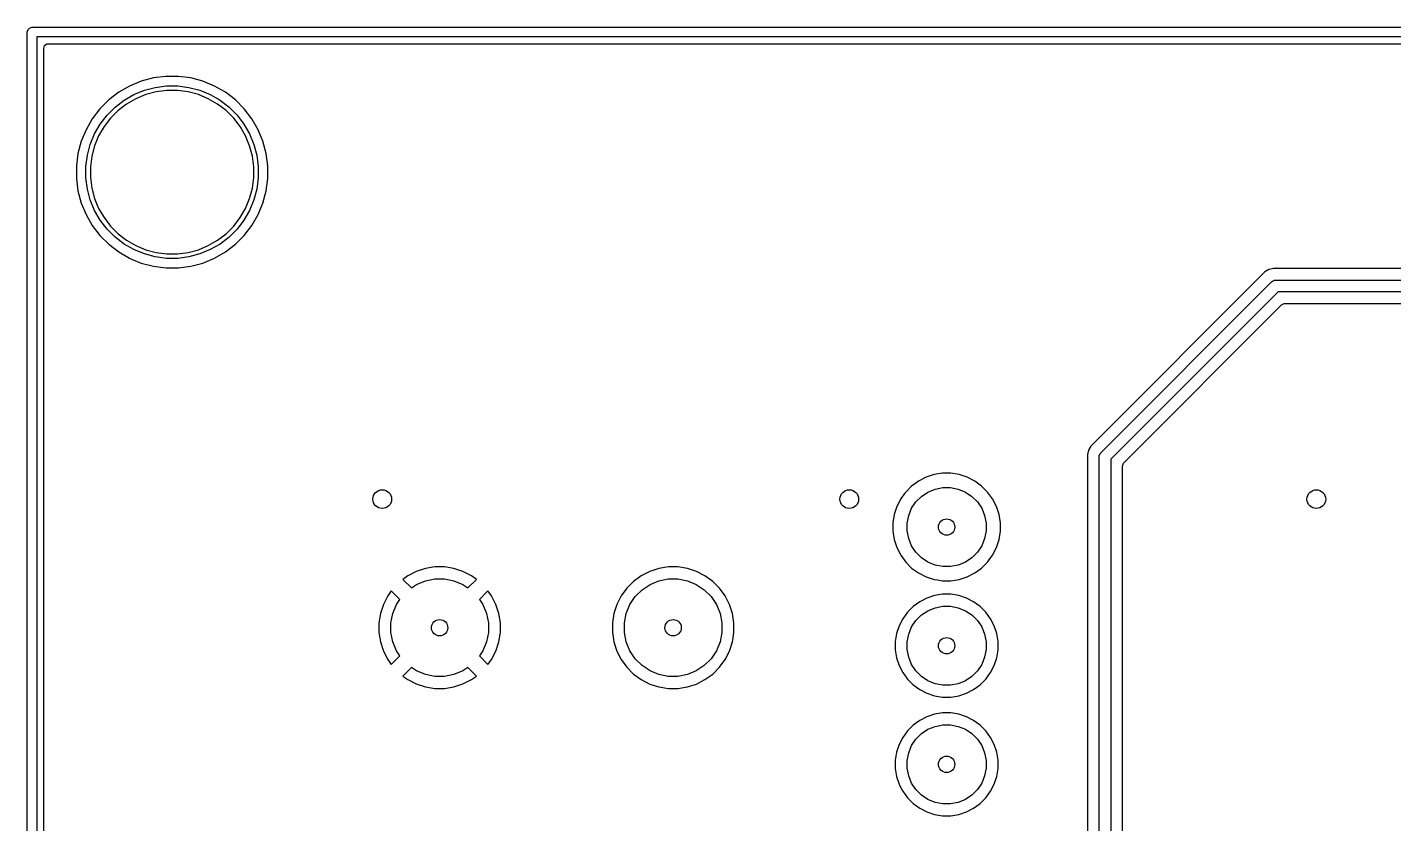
# Model space of a CAD drawing. Extents: x 0 to 130, y -140 to 0.
# Drawn here: x -0.1 to 29.16, y -16.95 to 0.1 of the extents above; entities that cross this region are included whole.
import ezdxf

# ---------------------------------------------------------------- set-up
doc = ezdxf.new("R2010")
doc.units = 0
doc.layers.add('BLACK', color=7, linetype='CONTINUOUS')

msp = doc.modelspace()

# ---------------------------------------------------------------- linework, layer by layer
at = {"layer": 'BLACK', "linetype": 'CONTINUOUS'}
for p, q in [((-0.1, 0), (-0.098079, 0.019509)), ((-0.1, -140), (-0.1, 0)), ((-0.098079, 0.019509), (-0.083147, 0.055557)), ((-0.083147, 0.055557), (-0.055557, 0.083147)), ((-0.055557, 0.083147), (-0.019509, 0.098079)), ((-0.019509, 0.098079), (0, 0.1)), ((0, 0.1), (130, 0.1)), ((0.1, -0.1), (0.1, -139.9)), ((129.9, -0.1), (0.1, -0.1)), ((0.2505, -0.3495), (0.269407, -0.291309)), ((0.269407, -0.291309), (0.318907, -0.255345)), ((0.318907, -0.255345), (0.3495, -0.2505)), ((0.3495, -0.2505), (129.6505, -0.2505)), ((0.2505, -2.865601), (0.2505, -0.3495)), ((2.091148, -1.157012), (1.858355, -1.291415)), ((2.339468, -1.054155), (2.091148, -1.157012)), ((2.339481, -1.054151), (2.339468, -1.054155)), ((2.599111, -0.984583), (2.339481, -1.054151)), ((2.599116, -0.984583), (2.599111, -0.984583)), ((2.865601, -0.9495), (2.599116, -0.984583)), ((2.639083, -1.185547), (2.879004, -1.153961)), ((2.865603, -0.9495), (2.865601, -0.9495)), ((3.134397, -0.9495), (2.865603, -0.9495)), ((2.879004, -1.153961), (3.120996, -1.153961)), ((3.120996, -1.153961), (3.360917, -1.185547)), ((3.134398, -0.9495), (3.134397, -0.9495)), ((3.400886, -0.984583), (3.134398, -0.9495)), ((3.400888, -0.984583), (3.400886, -0.984583)), ((3.400891, -0.984584), (3.400888, -0.984583)), ((3.660526, -1.054153), (3.400891, -0.984584)), ((3.66053, -1.054154), (3.660526, -1.054153)), ((3.660531, -1.054155), (3.66053, -1.054154)), ((3.908851, -1.157012), (3.660531, -1.054155)), ((3.908855, -1.157014), (3.908851, -1.157012)), ((3.908859, -1.157016), (3.908855, -1.157014)), ((4.141641, -1.291413), (3.908859, -1.157016)), ((1.645113, -1.455041), (1.455041, -1.645113)), ((1.858355, -1.291415), (1.645113, -1.455041)), ((1.78021, -1.609096), (1.972195, -1.461781)), ((1.972195, -1.461781), (2.181766, -1.340785)), ((2.224334, -1.427105), (2.025666, -1.541806)), ((2.181766, -1.340785), (2.405337, -1.248179)), ((2.436274, -1.339317), (2.224334, -1.427105)), ((2.405337, -1.248179), (2.639083, -1.185547)), ((2.657859, -1.279943), (2.436274, -1.339317)), ((2.885299, -1.25), (2.657859, -1.279943)), ((3.114701, -1.25), (2.885299, -1.25)), ((3.342141, -1.279943), (3.114701, -1.25)), ((3.563726, -1.339317), (3.342141, -1.279943)), ((3.360917, -1.185547), (3.594663, -1.248179)), ((3.775666, -1.427105), (3.563726, -1.339317)), ((3.594663, -1.248179), (3.818234, -1.340785)), ((3.974334, -1.541806), (3.775666, -1.427105)), ((3.818234, -1.340785), (4.027805, -1.461781)), ((4.027805, -1.461781), (4.21979, -1.609096)), ((4.35489, -1.455044), (4.141641, -1.291413)), ((4.544956, -1.64511), (4.35489, -1.455044)), ((1.455041, -1.645113), (1.291415, -1.858355)), ((1.609096, -1.78021), (1.78021, -1.609096)), ((1.843669, -1.681457), (1.681457, -1.843669)), ((2.025666, -1.541806), (1.843669, -1.681457)), ((4.156331, -1.681457), (3.974334, -1.541806)), ((4.318543, -1.843669), (4.156331, -1.681457)), ((4.21979, -1.609096), (4.390904, -1.78021)), ((4.708587, -1.858359), (4.544956, -1.64511)), ((1.291415, -1.858355), (1.157012, -2.091148)), ((1.340785, -2.181766), (1.461781, -1.972195)), ((1.541806, -2.025666), (1.427105, -2.224334)), ((1.461781, -1.972195), (1.609096, -1.78021)), ((1.681457, -1.843669), (1.541806, -2.025666)), ((4.458194, -2.025666), (4.318543, -1.843669)), ((4.390904, -1.78021), (4.538219, -1.972195)), ((4.572895, -2.224334), (4.458194, -2.025666)), ((4.538219, -1.972195), (4.659215, -2.181766)), ((4.842984, -2.091141), (4.708587, -1.858359)), ((1.054151, -2.339481), (0.984583, -2.599111)), ((1.054155, -2.339468), (1.054151, -2.339481)), ((1.157012, -2.091148), (1.054155, -2.339468)), ((1.248179, -2.405337), (1.340785, -2.181766)), ((1.427105, -2.224334), (1.339317, -2.436274)), ((4.660683, -2.436274), (4.572895, -2.224334)), ((4.659215, -2.181766), (4.751821, -2.405337)), ((4.945847, -2.339474), (4.842984, -2.091141)), ((5.015416, -2.599109), (4.945847, -2.339474)), ((0.984583, -2.599116), (0.9495, -2.865601)), ((0.984583, -2.599111), (0.984583, -2.599116)), ((1.185547, -2.639083), (1.248179, -2.405337)), ((1.339317, -2.436274), (1.279943, -2.657859)), ((4.720057, -2.657859), (4.660683, -2.436274)), ((4.751821, -2.405337), (4.814453, -2.639083)), ((5.0505, -2.865601), (5.015416, -2.599109)), ((0.2505, -10.50645), (0.2505, -2.865601)), ((0.9495, -2.865601), (0.9495, -3.134398)), ((1.153961, -2.879004), (1.185547, -2.639083)), ((1.153961, -2.885299), (1.153961, -2.879004)), ((1.153961, -3.120996), (1.153961, -2.885299)), ((1.279943, -2.657859), (1.25, -2.885299)), ((1.25, -2.885299), (1.25, -3.114701)), ((4.75, -2.885299), (4.720057, -2.657859)), ((4.75, -3.114701), (4.75, -2.885299)), ((4.814453, -2.639083), (4.846039, -2.879004)), ((4.846039, -2.879004), (4.846039, -3.120996)), ((5.0505, -2.865603), (5.0505, -2.865601)), ((5.0505, -3.134397), (5.0505, -2.865603)), ((0.9495, -3.134398), (0.984583, -3.400883)), ((1.185547, -3.360917), (1.153961, -3.120996)), ((1.25, -3.114701), (1.279943, -3.342141)), ((4.720057, -3.342141), (4.75, -3.114701)), ((4.846039, -3.120996), (4.814453, -3.360917)), ((5.015416, -3.400891), (5.0505, -3.134397)), ((0.984583, -3.400883), (0.984583, -3.400888)), ((0.984583, -3.400888), (1.054151, -3.660518)), ((1.248179, -3.594663), (1.185547, -3.360917)), ((1.279943, -3.342141), (1.339317, -3.563726)), ((4.660683, -3.563726), (4.720057, -3.342141)), ((4.814453, -3.360917), (4.751821, -3.594663)), ((4.945847, -3.660526), (5.015416, -3.400891)), ((1.054151, -3.660518), (1.054155, -3.660531)), ((1.054155, -3.660531), (1.157012, -3.908851)), ((1.340785, -3.818234), (1.248179, -3.594663)), ((1.339317, -3.563726), (1.427105, -3.775666)), ((1.427105, -3.775666), (1.541806, -3.974334)), ((4.458194, -3.974334), (4.572895, -3.775666)), ((4.572895, -3.775666), (4.660683, -3.563726)), ((4.751821, -3.594663), (4.659215, -3.818234)), ((4.842984, -3.908859), (4.945847, -3.660526)), ((1.157012, -3.908851), (1.157014, -3.908855)), ((1.157014, -3.908855), (1.157016, -3.908859)), ((1.157016, -3.908859), (1.291413, -4.141641)), ((1.461781, -4.027805), (1.340785, -3.818234)), ((1.609096, -4.21979), (1.461781, -4.027805)), ((1.541806, -3.974334), (1.681457, -4.156331)), ((4.318543, -4.156331), (4.458194, -3.974334)), ((4.538219, -4.027805), (4.390904, -4.21979)), ((4.659215, -3.818234), (4.538219, -4.027805)), ((4.708587, -4.141641), (4.842984, -3.908859)), ((1.291413, -4.141641), (1.455044, -4.35489)), ((1.455044, -4.35489), (1.64511, -4.544956)), ((1.78021, -4.390904), (1.609096, -4.21979)), ((1.681457, -4.156331), (1.843669, -4.318543)), ((1.843669, -4.318543), (2.025666, -4.458194)), ((3.974334, -4.458194), (4.156331, -4.318543)), ((4.156331, -4.318543), (4.318543, -4.156331)), ((4.390904, -4.21979), (4.21979, -4.390904)), ((4.35489, -4.544956), (4.544956, -4.35489)), ((4.544956, -4.35489), (4.708587, -4.141641)), ((1.64511, -4.544956), (1.858359, -4.708587)), ((1.972195, -4.538219), (1.78021, -4.390904)), ((2.181766, -4.659215), (1.972195, -4.538219)), ((2.025666, -4.458194), (2.224334, -4.572895)), ((2.405337, -4.751821), (2.181766, -4.659215)), ((2.224334, -4.572895), (2.436274, -4.660683)), ((2.436274, -4.660683), (2.657859, -4.720057)), ((3.342141, -4.720057), (3.563726, -4.660683)), ((3.563726, -4.660683), (3.775666, -4.572895)), ((3.818234, -4.659215), (3.594663, -4.751821)), ((3.775666, -4.572895), (3.974334, -4.458194)), ((4.027805, -4.538219), (3.818234, -4.659215)), ((4.21979, -4.390904), (4.027805, -4.538219)), ((4.141641, -4.708587), (4.35489, -4.544956)), ((1.858359, -4.708587), (2.091141, -4.842984)), ((2.091141, -4.842984), (2.091147, -4.842986)), ((2.091147, -4.842986), (2.091148, -4.842987)), ((2.091148, -4.842987), (2.131713, -4.859789)), ((2.131713, -4.859789), (2.339474, -4.945847)), ((2.339474, -4.945847), (2.599109, -5.015416)), ((2.639083, -4.814453), (2.405337, -4.751821)), ((2.879004, -4.846039), (2.639083, -4.814453)), ((2.657859, -4.720057), (2.885299, -4.75)), ((3.120996, -4.846039), (2.879004, -4.846039)), ((2.885299, -4.75), (3.114701, -4.75)), ((3.114701, -4.75), (3.342141, -4.720057)), ((3.360917, -4.814453), (3.120996, -4.846039)), ((3.594663, -4.751821), (3.360917, -4.814453)), ((3.400891, -5.015416), (3.660526, -4.945847)), ((3.660526, -4.945847), (3.908859, -4.842984)), ((3.908859, -4.842984), (4.141641, -4.708587)), ((2.599109, -5.015416), (2.865603, -5.0505)), ((2.865603, -5.0505), (2.865604, -5.0505)), ((2.865604, -5.0505), (3.134396, -5.0505)), ((3.134396, -5.0505), (3.134397, -5.0505)), ((3.134397, -5.0505), (3.400891, -5.015416)), ((26.400642, -5.136321), (22.743038, -8.793925)), ((26.486258, -5.08689), (26.400642, -5.136321)), ((26.523313, -5.076961), (26.486258, -5.08689)), ((26.581764, -5.0613), (26.523313, -5.076961)), ((26.680636, -5.0613), (26.581764, -5.0613)), ((98.436648, -5.0613), (26.680636, -5.0613)), ((22.885212, -9.006012), (26.542812, -5.348411)), ((26.542812, -5.348411), (26.561754, -5.332866)), ((26.561754, -5.332866), (26.606814, -5.314201)), ((26.606814, -5.314201), (26.606824, -5.314201)), ((26.606824, -5.314201), (26.6312, -5.3118)), ((26.6312, -5.3118), (98.666563, -5.3118)), ((26.682977, -5.5618), (23.0986, -9.146176)), ((23.378096, -9.220941), (26.757741, -5.841296)), ((98.615056, -5.5618), (26.682977, -5.5618)), ((26.757741, -5.841296), (26.812258, -5.813519)), ((26.812258, -5.813519), (26.827745, -5.8123)), ((26.827745, -5.8123), (98.285391, -5.8123)), ((22.623691, -8.949457), (22.5981, -9.044966)), ((22.5981, -9.044966), (22.5981, -37.345855)), ((22.673124, -8.863838), (22.623691, -8.949457)), ((22.743037, -8.793924), (22.673124, -8.863838)), ((22.743038, -8.793925), (22.743037, -8.793924)), ((22.851002, -9.070014), (22.869666, -9.024954)), ((22.869666, -9.024954), (22.869671, -9.024948)), ((22.869671, -9.024948), (22.885212, -9.006012)), ((22.8486, -9.0944), (22.851002, -9.070014)), ((22.8486, -37.490623), (22.8486, -9.0944)), ((23.0986, -9.146176), (23.0986, -37.5424)), ((23.3491, -9.290945), (23.368007, -9.232754)), ((23.3491, -10.510385), (23.3491, -9.290945)), ((23.368007, -9.232754), (23.378096, -9.220941)), ((18.981608, -9.613002), (18.922749, -9.655766)), ((19.142962, -9.530788), (18.981608, -9.613002)), ((19.315193, -9.474828), (19.142962, -9.530788)), ((19.494051, -9.4465), (19.315193, -9.474828)), ((19.494054, -9.4465), (19.494051, -9.4465)), ((19.675146, -9.4465), (19.494054, -9.4465)), ((19.675149, -9.4465), (19.675146, -9.4465)), ((19.854006, -9.474828), (19.675149, -9.4465)), ((20.026237, -9.530788), (19.854006, -9.474828)), ((20.187591, -9.613002), (20.026237, -9.530788)), ((20.187593, -9.613003), (20.187591, -9.613002)), ((20.187594, -9.613004), (20.187593, -9.613003)), ((20.334101, -9.719447), (20.187594, -9.613004)), ((18.683381, -9.880073), (18.600602, -9.994008)), ((18.707047, -9.847499), (18.683381, -9.880073)), ((18.835099, -9.719447), (18.707047, -9.847499)), ((18.922749, -9.655766), (18.835099, -9.719447)), ((18.927541, -10.057766), (19.045366, -9.939941)), ((19.045366, -9.939941), (19.183913, -9.847367)), ((19.183913, -9.847367), (19.337858, -9.783601)), ((19.337858, -9.783601), (19.501285, -9.751093)), ((19.501285, -9.751093), (19.667915, -9.751093)), ((19.667915, -9.751093), (19.831342, -9.783601)), ((19.831342, -9.783601), (19.985287, -9.847367)), ((19.985287, -9.847367), (20.123834, -9.939941)), ((20.123834, -9.939941), (20.241659, -10.057766)), ((20.462153, -9.847499), (20.334101, -9.719447)), ((20.568596, -9.994006), (20.462153, -9.847499)), ((18.518388, -10.155362), (18.462428, -10.327593)), ((18.600602, -9.994008), (18.518388, -10.155362)), ((18.771201, -10.350258), (18.834967, -10.196313)), ((18.834967, -10.196313), (18.927541, -10.057766)), ((20.241659, -10.057766), (20.334233, -10.196313)), ((20.334233, -10.196313), (20.397999, -10.350258)), ((20.650811, -10.155361), (20.568596, -9.994006)), ((20.706771, -10.327591), (20.650811, -10.155361)), ((0.2505, -12.649684), (0.2505, -10.50645)), ((18.462428, -10.327593), (18.4341, -10.50645)), ((18.4341, -10.50645), (18.4341, -10.687549)), ((18.738693, -10.513685), (18.771201, -10.350258)), ((18.738693, -10.680315), (18.738693, -10.513685)), ((20.397999, -10.350258), (20.430507, -10.513685)), ((20.430507, -10.513685), (20.430507, -10.680315)), ((20.706771, -10.327593), (20.706771, -10.327591)), ((20.7351, -10.50645), (20.706771, -10.327593)), ((20.7351, -10.506454), (20.7351, -10.50645)), ((20.7351, -10.687546), (20.7351, -10.506454)), ((23.3491, -13.050385), (23.3491, -10.510385)), ((18.4341, -10.687549), (18.462428, -10.866406)), ((18.771201, -10.843742), (18.738693, -10.680315)), ((20.430507, -10.680315), (20.397999, -10.843742)), ((20.706771, -10.866409), (20.7351, -10.687546)), ((18.462428, -10.866406), (18.518388, -11.038637)), ((18.518388, -11.038637), (18.587249, -11.173785)), ((18.834967, -10.997687), (18.771201, -10.843742)), ((18.927541, -11.136234), (18.834967, -10.997687)), ((20.334233, -10.997687), (20.241659, -11.136234)), ((20.397999, -10.843742), (20.334233, -10.997687)), ((20.568596, -11.199994), (20.650811, -11.038639)), ((20.650811, -11.038639), (20.706771, -10.866409)), ((18.587249, -11.173785), (18.600604, -11.199994)), ((18.600604, -11.199994), (18.707047, -11.346501)), ((18.707047, -11.346501), (18.835099, -11.474553)), ((19.045366, -11.254059), (18.927541, -11.136234)), ((19.183913, -11.346633), (19.045366, -11.254059)), ((19.337858, -11.410399), (19.183913, -11.346633)), ((19.985287, -11.346633), (19.831342, -11.410399)), ((20.123834, -11.254059), (19.985287, -11.346633)), ((20.241659, -11.136234), (20.123834, -11.254059)), ((20.334101, -11.474553), (20.462153, -11.346501)), ((20.462153, -11.346501), (20.568596, -11.199994)), ((8.046652, -11.640139), (7.940645, -11.717156)), ((8.228972, -11.547243), (8.046652, -11.640139)), ((8.423587, -11.484008), (8.228972, -11.547243)), ((8.625685, -11.452), (8.423587, -11.484008)), ((8.830315, -11.452), (8.625685, -11.452)), ((9.032412, -11.484008), (8.830315, -11.452)), ((9.227027, -11.547243), (9.032412, -11.484008)), ((9.409346, -11.640138), (9.227027, -11.547243)), ((9.515352, -11.717157), (9.409346, -11.640138)), ((13.046386, -11.639714), (12.880786, -11.760029)), ((13.04639, -11.639712), (13.046386, -11.639714)), ((13.22878, -11.54678), (13.04639, -11.639712)), ((13.42347, -11.483521), (13.22878, -11.54678)), ((13.625645, -11.4515), (13.42347, -11.483521)), ((13.625648, -11.4515), (13.625645, -11.4515)), ((13.830352, -11.4515), (13.625648, -11.4515)), ((13.830355, -11.4515), (13.830352, -11.4515)), ((14.032529, -11.483521), (13.830355, -11.4515)), ((14.227219, -11.54678), (14.032529, -11.483521)), ((14.409609, -11.639712), (14.227219, -11.54678)), ((14.409613, -11.639714), (14.409609, -11.639712)), ((14.575213, -11.760029), (14.409613, -11.639714)), ((18.835099, -11.474553), (18.981606, -11.580996)), ((18.981606, -11.580996), (19.142961, -11.663211)), ((19.142961, -11.663211), (19.315191, -11.719171)), ((19.501285, -11.442907), (19.337858, -11.410399)), ((19.667915, -11.442907), (19.501285, -11.442907)), ((19.831342, -11.410399), (19.667915, -11.442907)), ((19.854009, -11.719171), (20.026239, -11.663211)), ((20.026239, -11.663211), (20.187594, -11.580996)), ((20.187594, -11.580996), (20.334101, -11.474553)), ((7.693156, -11.964645), (7.616139, -12.070652)), ((7.875507, -12.146996), (7.693156, -11.964645)), ((7.940645, -11.717156), (8.122996, -11.899507)), ((8.122996, -11.899507), (8.233033, -11.825983)), ((8.233033, -11.825983), (8.423201, -11.747213)), ((8.423201, -11.747213), (8.625082, -11.707056)), ((8.625082, -11.707056), (8.830918, -11.707056)), ((8.830918, -11.707056), (9.032799, -11.747213)), ((9.032799, -11.747213), (9.222967, -11.825983)), ((9.222967, -11.825983), (9.333002, -11.899506)), ((9.333002, -11.899506), (9.515352, -11.717157)), ((9.762841, -11.964645), (9.580491, -12.146994)), ((9.839861, -12.070653), (9.762841, -11.964645)), ((12.736029, -11.904786), (12.615714, -12.070386)), ((12.880786, -11.760029), (12.736029, -11.904786)), ((12.916339, -12.085887), (13.061887, -11.940339)), ((13.061887, -11.940339), (13.233033, -11.825983)), ((13.233033, -11.825983), (13.423201, -11.747213)), ((13.423201, -11.747213), (13.625082, -11.707056)), ((13.625082, -11.707056), (13.830918, -11.707056)), ((13.830918, -11.707056), (14.032799, -11.747213)), ((14.032799, -11.747213), (14.222967, -11.825983)), ((14.222967, -11.825983), (14.394113, -11.940339)), ((14.394113, -11.940339), (14.539661, -12.085887)), ((14.575215, -11.760031), (14.575213, -11.760029)), ((14.575219, -11.760034), (14.575215, -11.760031)), ((14.719966, -11.904781), (14.575219, -11.760034)), ((14.719968, -11.904784), (14.719966, -11.904781)), ((14.71997, -11.904786), (14.719968, -11.904784)), ((14.840285, -12.070386), (14.71997, -11.904786)), ((19.315191, -11.719171), (19.386736, -11.730502)), ((19.386736, -11.730502), (19.494051, -11.7475)), ((19.494051, -11.7475), (19.494054, -11.7475)), ((19.494054, -11.7475), (19.675149, -11.7475)), ((19.675149, -11.7475), (19.764577, -11.733335)), ((19.764577, -11.733335), (19.854009, -11.719171)), ((7.523243, -12.252972), (7.460008, -12.447587)), ((7.616139, -12.070652), (7.523243, -12.252972)), ((7.723213, -12.447201), (7.801983, -12.257033)), ((7.801983, -12.257033), (7.875507, -12.146996)), ((9.580491, -12.146994), (9.654017, -12.257033)), ((9.654017, -12.257033), (9.732787, -12.447201)), ((9.932756, -12.252972), (9.839861, -12.070653)), ((9.995991, -12.447587), (9.932756, -12.252972)), ((12.52278, -12.25278), (12.459521, -12.44747)), ((12.615712, -12.07039), (12.52278, -12.25278)), ((12.615714, -12.070386), (12.615712, -12.07039)), ((12.723213, -12.447201), (12.801983, -12.257033)), ((12.801983, -12.257033), (12.916339, -12.085887)), ((14.539661, -12.085887), (14.654017, -12.257033)), ((14.654017, -12.257033), (14.732787, -12.447201)), ((14.840287, -12.07039), (14.840285, -12.070386)), ((14.93322, -12.252781), (14.840287, -12.07039)), ((14.974885, -12.381014), (14.93322, -12.252781)), ((19.007814, -12.195766), (18.867673, -12.297585)), ((19.162158, -12.117125), (19.007814, -12.195766)), ((19.162161, -12.117123), (19.162158, -12.117125)), ((19.326893, -12.063598), (19.162161, -12.117123)), ((19.326897, -12.063597), (19.326893, -12.063598)), ((19.497986, -12.0365), (19.326897, -12.063597)), ((19.497989, -12.0365), (19.497986, -12.0365)), ((19.671211, -12.0365), (19.497989, -12.0365)), ((19.671214, -12.0365), (19.671211, -12.0365)), ((19.842302, -12.063597), (19.671214, -12.0365)), ((19.842306, -12.063598), (19.842302, -12.063597)), ((20.007038, -12.117123), (19.842306, -12.063598)), ((20.007041, -12.117125), (20.007038, -12.117123)), ((20.161385, -12.195766), (20.007041, -12.117125)), ((20.161387, -12.195767), (20.161385, -12.195766)), ((20.161388, -12.195768), (20.161387, -12.195767)), ((20.301528, -12.297586), (20.161388, -12.195768)), ((7.460008, -12.447587), (7.428, -12.649684)), ((7.683056, -12.649082), (7.723213, -12.447201)), ((9.732787, -12.447201), (9.772944, -12.649082)), ((10.027994, -12.649644), (9.995991, -12.447587)), ((12.459521, -12.44747), (12.4275, -12.649644)), ((12.683056, -12.649082), (12.723213, -12.447201)), ((14.732787, -12.447201), (14.772944, -12.649082)), ((14.996478, -12.44747), (14.974885, -12.381014)), ((15.0285, -12.649644), (14.996478, -12.44747)), ((18.643366, -12.560214), (18.564725, -12.714558)), ((18.745185, -12.420073), (18.643366, -12.560214)), ((18.867673, -12.297585), (18.745185, -12.420073)), ((18.927541, -12.597766), (19.045366, -12.479941)), ((19.045366, -12.479941), (19.183913, -12.387367)), ((19.183913, -12.387367), (19.337858, -12.323601)), ((19.337858, -12.323601), (19.501285, -12.291093)), ((19.501285, -12.291093), (19.667915, -12.291093)), ((19.667915, -12.291093), (19.831342, -12.323601)), ((19.831342, -12.323601), (19.985287, -12.387367)), ((19.985287, -12.387367), (20.123834, -12.479941)), ((20.123834, -12.479941), (20.241659, -12.597766)), ((20.424014, -12.420072), (20.301528, -12.297586)), ((20.525832, -12.560212), (20.424014, -12.420072)), ((20.604473, -12.714555), (20.525832, -12.560212)), ((0.2505, -15.590385), (0.2505, -12.649684)), ((7.428, -12.649684), (7.428, -12.854315)), ((7.428, -12.854315), (7.460008, -13.056412)), ((7.683056, -12.854918), (7.683056, -12.649082)), ((7.723213, -13.056799), (7.683056, -12.854918)), ((9.772944, -12.854918), (9.732787, -13.056799)), ((9.772944, -12.649082), (9.772944, -12.854918)), ((9.995991, -13.056412), (10.028, -12.854315)), ((10.028, -12.649684), (10.027994, -12.649644)), ((10.028, -12.854315), (10.028, -12.649684)), ((12.4275, -12.649644), (12.4275, -12.854355)), ((12.4275, -12.854355), (12.459521, -13.056529)), ((12.683056, -12.854918), (12.683056, -12.649082)), ((12.723213, -13.056799), (12.683056, -12.854918)), ((14.772944, -12.854918), (14.732787, -13.056799)), ((14.772944, -12.649082), (14.772944, -12.854918)), ((15.002777, -13.01676), (15.0285, -12.854355)), ((15.0285, -12.854355), (15.0285, -12.649644)), ((18.564723, -12.714561), (18.511198, -12.879293)), ((18.564725, -12.714558), (18.564723, -12.714561)), ((18.771201, -12.890258), (18.834967, -12.736313)), ((18.834967, -12.736313), (18.927541, -12.597766)), ((20.241659, -12.597766), (20.334233, -12.736313)), ((20.334233, -12.736313), (20.397999, -12.890258)), ((20.604473, -12.714557), (20.604473, -12.714555)), ((20.604474, -12.714558), (20.604473, -12.714557)), ((20.604476, -12.714561), (20.604474, -12.714558)), ((20.658001, -12.879293), (20.604476, -12.714561)), ((7.460008, -13.056412), (7.523243, -13.251027)), ((7.801983, -13.246967), (7.723213, -13.056799)), ((9.732787, -13.056799), (9.654017, -13.246967)), ((9.932756, -13.251027), (9.995991, -13.056412)), ((12.459521, -13.056529), (12.52278, -13.251219)), ((12.801983, -13.246967), (12.723213, -13.056799)), ((14.732787, -13.056799), (14.654017, -13.246967)), ((14.93322, -13.251219), (14.996477, -13.056534)), ((14.996477, -13.056534), (14.997451, -13.050385)), ((14.997451, -13.050385), (15.002777, -13.01676)), ((18.511197, -12.879297), (18.4841, -13.050385)), ((18.4841, -13.050385), (18.4841, -13.223614)), ((18.511198, -12.879293), (18.511197, -12.879297)), ((18.738693, -13.053685), (18.771201, -12.890258)), ((18.738693, -13.220315), (18.738693, -13.053685)), ((20.397999, -12.890258), (20.430507, -13.053685)), ((20.430507, -13.053685), (20.430507, -13.220315)), ((20.658002, -12.879297), (20.658001, -12.879293)), ((20.6851, -13.050385), (20.658002, -12.879297)), ((20.6851, -13.223614), (20.6851, -13.050385)), ((23.3491, -15.590385), (23.3491, -13.050385)), ((7.523243, -13.251027), (7.616138, -13.433346)), ((7.616138, -13.433346), (7.693157, -13.539352)), ((7.693157, -13.539352), (7.875506, -13.357002)), ((7.875506, -13.357002), (7.801983, -13.246967)), ((9.654017, -13.246967), (9.580492, -13.357004)), ((9.580492, -13.357004), (9.762841, -13.539353)), ((9.762842, -13.539353), (9.839856, -13.433354)), ((9.839856, -13.433354), (9.83986, -13.433348)), ((9.83986, -13.433348), (9.932756, -13.251027)), ((12.52278, -13.251219), (12.615712, -13.433609)), ((12.615712, -13.433609), (12.615714, -13.433613)), ((12.615714, -13.433613), (12.736029, -13.599213)), ((12.916339, -13.418113), (12.801983, -13.246967)), ((13.061887, -13.563661), (12.916339, -13.418113)), ((14.539661, -13.418113), (14.394113, -13.563661)), ((14.654017, -13.246967), (14.539661, -13.418113)), ((14.719966, -13.599219), (14.840287, -13.43361)), ((14.840287, -13.43361), (14.93322, -13.251219)), ((18.4841, -13.223614), (18.511197, -13.394702)), ((18.511197, -13.394702), (18.511198, -13.394706)), ((18.511198, -13.394706), (18.564723, -13.559438)), ((18.771201, -13.383742), (18.738693, -13.220315)), ((18.834967, -13.537687), (18.771201, -13.383742)), ((20.397999, -13.383742), (20.334233, -13.537687)), ((20.430507, -13.220315), (20.397999, -13.383742)), ((20.604476, -13.559438), (20.658001, -13.394706)), ((20.658001, -13.394706), (20.658002, -13.394702)), ((20.658002, -13.394702), (20.6851, -13.223614)), ((8.122994, -13.604491), (7.940645, -13.786841)), ((8.233033, -13.678017), (8.122994, -13.604491)), ((8.423201, -13.756787), (8.233033, -13.678017)), ((9.222967, -13.678017), (9.032799, -13.756787)), ((9.333004, -13.604492), (9.222967, -13.678017)), ((9.515353, -13.786841), (9.333004, -13.604492)), ((9.762841, -13.539353), (9.762842, -13.539353)), ((12.736029, -13.599213), (12.736031, -13.599215)), ((12.736031, -13.599215), (12.736034, -13.599219)), ((12.736034, -13.599219), (12.880781, -13.743966)), ((12.880781, -13.743966), (12.880784, -13.743968)), ((12.880784, -13.743968), (12.880786, -13.74397)), ((12.880786, -13.74397), (13.046386, -13.864285)), ((13.233033, -13.678017), (13.061887, -13.563661)), ((13.423201, -13.756787), (13.233033, -13.678017)), ((14.222967, -13.678017), (14.032799, -13.756787)), ((14.394113, -13.563661), (14.222967, -13.678017)), ((14.410197, -13.863861), (14.575213, -13.74397)), ((14.575213, -13.74397), (14.575219, -13.743966)), ((14.575219, -13.743966), (14.719966, -13.599219)), ((18.564723, -13.559438), (18.564725, -13.559441)), ((18.564725, -13.559441), (18.564726, -13.559444)), ((18.564726, -13.559444), (18.564727, -13.559445)), ((18.564727, -13.559445), (18.643368, -13.713788)), ((18.643368, -13.713788), (18.745186, -13.853928)), ((18.927541, -13.676234), (18.834967, -13.537687)), ((19.045366, -13.794059), (18.927541, -13.676234)), ((20.241659, -13.676234), (20.123834, -13.794059)), ((20.334233, -13.537687), (20.241659, -13.676234)), ((20.424014, -13.853928), (20.525832, -13.713788)), ((20.525832, -13.713788), (20.604473, -13.559445)), ((20.604473, -13.559445), (20.604474, -13.55944)), ((20.604474, -13.55944), (20.604476, -13.559438)), ((7.940645, -13.786841), (8.046653, -13.863861)), ((8.046653, -13.863861), (8.228972, -13.956756)), ((8.228972, -13.956756), (8.423587, -14.019991)), ((8.625082, -13.796944), (8.423201, -13.756787)), ((8.423587, -14.019991), (8.625685, -14.052)), ((8.830918, -13.796944), (8.625082, -13.796944)), ((8.830315, -14.052), (9.032412, -14.019991)), ((9.032799, -13.756787), (8.830918, -13.796944)), ((9.032412, -14.019991), (9.227027, -13.956756)), ((9.227027, -13.956756), (9.409348, -13.86386)), ((9.409348, -13.86386), (9.409354, -13.863856)), ((9.409354, -13.863856), (9.515353, -13.786842)), ((9.515353, -13.786842), (9.515353, -13.786841)), ((13.046386, -13.864285), (13.04639, -13.864287)), ((13.04639, -13.864287), (13.228781, -13.95722)), ((13.228781, -13.95722), (13.423466, -14.020477)), ((13.625082, -13.796944), (13.423201, -13.756787)), ((13.423466, -14.020477), (13.423467, -14.020477)), ((13.423467, -14.020477), (13.42347, -14.020478)), ((13.42347, -14.020478), (13.625645, -14.0525)), ((13.830918, -13.796944), (13.625082, -13.796944)), ((13.830355, -14.0525), (14.032529, -14.020478)), ((14.032799, -13.756787), (13.830918, -13.796944)), ((14.032529, -14.020478), (14.03253, -14.020477)), ((14.03253, -14.020477), (14.032534, -14.020477)), ((14.032534, -14.020477), (14.227219, -13.95722)), ((14.227219, -13.95722), (14.40961, -13.864287)), ((14.40961, -13.864287), (14.410197, -13.863861)), ((18.745186, -13.853928), (18.867672, -13.976414)), ((18.867672, -13.976414), (19.007812, -14.078232)), ((19.183913, -13.886633), (19.045366, -13.794059)), ((19.337858, -13.950399), (19.183913, -13.886633)), ((19.501285, -13.982907), (19.337858, -13.950399)), ((19.667915, -13.982907), (19.501285, -13.982907)), ((19.831342, -13.950399), (19.667915, -13.982907)), ((19.985287, -13.886633), (19.831342, -13.950399)), ((20.123834, -13.794059), (19.985287, -13.886633)), ((20.161388, -14.078232), (20.301528, -13.976414)), ((20.301528, -13.976414), (20.424014, -13.853928)), ((8.625685, -14.052), (8.830315, -14.052)), ((13.625645, -14.0525), (13.625648, -14.0525)), ((13.625648, -14.0525), (13.830355, -14.0525)), ((19.007812, -14.078232), (19.162155, -14.156873)), ((19.162155, -14.156873), (19.162157, -14.156873)), ((19.162157, -14.156873), (19.162158, -14.156874)), ((19.162158, -14.156874), (19.162161, -14.156876)), ((19.162161, -14.156876), (19.326893, -14.210401)), ((19.326893, -14.210401), (19.326897, -14.210402)), ((19.326897, -14.210402), (19.497986, -14.2375)), ((19.497986, -14.2375), (19.497989, -14.2375)), ((19.497989, -14.2375), (19.671214, -14.2375)), ((19.671214, -14.2375), (19.842302, -14.210402)), ((19.842302, -14.210402), (19.842306, -14.210401)), ((19.842306, -14.210401), (20.007038, -14.156876)), ((20.007038, -14.156876), (20.00704, -14.156874)), ((20.00704, -14.156874), (20.007045, -14.156873)), ((20.007045, -14.156873), (20.161388, -14.078232)), ((19.326893, -14.603598), (19.162161, -14.657123)), ((19.326897, -14.603597), (19.326893, -14.603598)), ((19.497986, -14.5765), (19.326897, -14.603597)), ((19.497989, -14.5765), (19.497986, -14.5765)), ((19.671211, -14.5765), (19.497989, -14.5765)), ((19.671214, -14.5765), (19.671211, -14.5765)), ((19.842302, -14.603597), (19.671214, -14.5765)), ((19.842306, -14.603598), (19.842302, -14.603597)), ((20.007038, -14.657123), (19.842306, -14.603598)), ((18.867673, -14.837585), (18.745185, -14.960073)), ((19.007814, -14.735766), (18.867673, -14.837585)), ((19.162158, -14.657125), (19.007814, -14.735766)), ((19.162161, -14.657123), (19.162158, -14.657125)), ((19.183913, -14.927367), (19.337858, -14.863601)), ((19.337858, -14.863601), (19.501285, -14.831093)), ((19.501285, -14.831093), (19.667915, -14.831093)), ((19.667915, -14.831093), (19.831342, -14.863601)), ((19.831342, -14.863601), (19.985287, -14.927367)), ((20.007041, -14.657125), (20.007038, -14.657123)), ((20.161385, -14.735766), (20.007041, -14.657125)), ((20.161387, -14.735767), (20.161385, -14.735766)), ((20.161388, -14.735768), (20.161387, -14.735767)), ((20.301528, -14.837586), (20.161388, -14.735768)), ((20.424014, -14.960072), (20.301528, -14.837586)), ((18.643366, -15.100214), (18.564725, -15.254558)), ((18.745185, -14.960073), (18.643366, -15.100214)), ((18.834967, -15.276313), (18.927541, -15.137766)), ((18.927541, -15.137766), (19.045366, -15.019941)), ((19.045366, -15.019941), (19.183913, -14.927367)), ((19.985287, -14.927367), (20.123834, -15.019941)), ((20.123834, -15.019941), (20.241659, -15.137766)), ((20.241659, -15.137766), (20.334233, -15.276313)), ((20.525832, -15.100212), (20.424014, -14.960072)), ((20.604473, -15.254555), (20.525832, -15.100212)), ((18.511197, -15.419297), (18.4841, -15.590385)), ((18.511198, -15.419293), (18.511197, -15.419297)), ((18.564723, -15.254561), (18.511198, -15.419293)), ((18.564725, -15.254558), (18.564723, -15.254561)), ((18.738693, -15.593685), (18.771201, -15.430258)), ((18.771201, -15.430258), (18.834967, -15.276313)), ((20.334233, -15.276313), (20.397999, -15.430258)), ((20.397999, -15.430258), (20.430507, -15.593685)), ((20.604473, -15.254557), (20.604473, -15.254555)), ((20.604474, -15.254558), (20.604473, -15.254557)), ((20.604476, -15.254561), (20.604474, -15.254558)), ((20.658001, -15.419293), (20.604476, -15.254561)), ((20.658002, -15.419297), (20.658001, -15.419293)), ((20.6851, -15.590385), (20.658002, -15.419297)), ((0.2505, -19.01145), (0.2505, -15.590385)), ((18.4841, -15.590385), (18.4841, -15.763614)), ((18.4841, -15.763614), (18.511197, -15.934702)), ((18.738693, -15.760315), (18.738693, -15.593685)), ((18.771201, -15.923742), (18.738693, -15.760315)), ((20.430507, -15.760315), (20.397999, -15.923742)), ((20.430507, -15.593685), (20.430507, -15.760315)), ((20.658002, -15.934702), (20.6851, -15.763614)), ((20.6851, -15.763614), (20.6851, -15.590385)), ((23.3491, -18.130385), (23.3491, -15.590385)), ((18.511197, -15.934702), (18.511198, -15.934706)), ((18.511198, -15.934706), (18.564723, -16.099438)), ((18.834967, -16.077687), (18.771201, -15.923742)), ((18.927541, -16.216234), (18.834967, -16.077687)), ((20.334233, -16.077687), (20.241659, -16.216234)), ((20.397999, -15.923742), (20.334233, -16.077687)), ((20.604476, -16.099438), (20.658001, -15.934706)), ((20.658001, -15.934706), (20.658002, -15.934702)), ((18.564723, -16.099438), (18.564725, -16.099441)), ((18.564725, -16.099441), (18.627394, -16.222438)), ((18.627394, -16.222438), (18.643368, -16.253788)), ((18.643368, -16.253788), (18.745186, -16.393928)), ((19.045366, -16.334059), (18.927541, -16.216234)), ((19.183913, -16.426633), (19.045366, -16.334059)), ((20.123834, -16.334059), (19.985287, -16.426633)), ((20.241659, -16.216234), (20.123834, -16.334059)), ((20.424014, -16.393928), (20.525832, -16.253788)), ((20.525832, -16.253788), (20.604473, -16.099445)), ((20.604473, -16.099445), (20.604474, -16.09944)), ((20.604474, -16.09944), (20.604476, -16.099438)), ((18.745186, -16.393928), (18.867672, -16.516414)), ((18.867672, -16.516414), (19.007812, -16.618232)), ((19.007812, -16.618232), (19.162155, -16.696873)), ((19.337858, -16.490399), (19.183913, -16.426633)), ((19.501285, -16.522907), (19.337858, -16.490399)), ((19.667915, -16.522907), (19.501285, -16.522907)), ((19.831342, -16.490399), (19.667915, -16.522907)), ((19.985287, -16.426633), (19.831342, -16.490399)), ((20.007045, -16.696873), (20.161388, -16.618232)), ((20.161388, -16.618232), (20.301528, -16.516414)), ((20.301528, -16.516414), (20.424014, -16.393928)), ((19.162155, -16.696873), (19.162157, -16.696873)), ((19.162157, -16.696873), (19.162158, -16.696874)), ((19.162158, -16.696874), (19.162161, -16.696876)), ((19.162161, -16.696876), (19.326893, -16.750401)), ((19.326893, -16.750401), (19.326897, -16.750402)), ((19.326897, -16.750402), (19.497986, -16.7775)), ((19.497986, -16.7775), (19.497989, -16.7775)), ((19.497989, -16.7775), (19.671214, -16.7775)), ((19.671214, -16.7775), (19.842302, -16.750402)), ((19.842302, -16.750402), (19.842306, -16.750401)), ((19.842306, -16.750401), (20.007038, -16.696876)), ((20.007038, -16.696876), (20.00704, -16.696874)), ((20.00704, -16.696874), (20.007045, -16.696873))]:
    msp.add_line(p, q, dxfattribs=at)
at = {"layer": 'BLACK'}
for centre, radius in [((7.5, -10), 0.2), ((17.5, -10), 0.2), ((27.5, -10), 0.2), ((19.5846, -10.597), 0.175), ((19.5846, -10.597), 0.175), ((8.728, -12.752), 0.175), ((8.728, -12.752), 0.175), ((13.728, -12.752), 0.175), ((13.728, -12.752), 0.175), ((19.5846, -13.137), 0.175), ((19.5846, -13.137), 0.175), ((19.5846, -15.677), 0.175), ((19.5846, -15.677), 0.175)]:
    msp.add_circle(centre, radius, dxfattribs=at)
at = {"layer": 'WHITE'}
for centre in [(19.5846, -10.597), (8.728, -12.752), (13.728, -12.752), (19.5846, -13.137), (19.5846, -15.677)]:
    msp.add_circle(centre, 0.175, dxfattribs=at)

doc.saveas('drawing.dxf')
